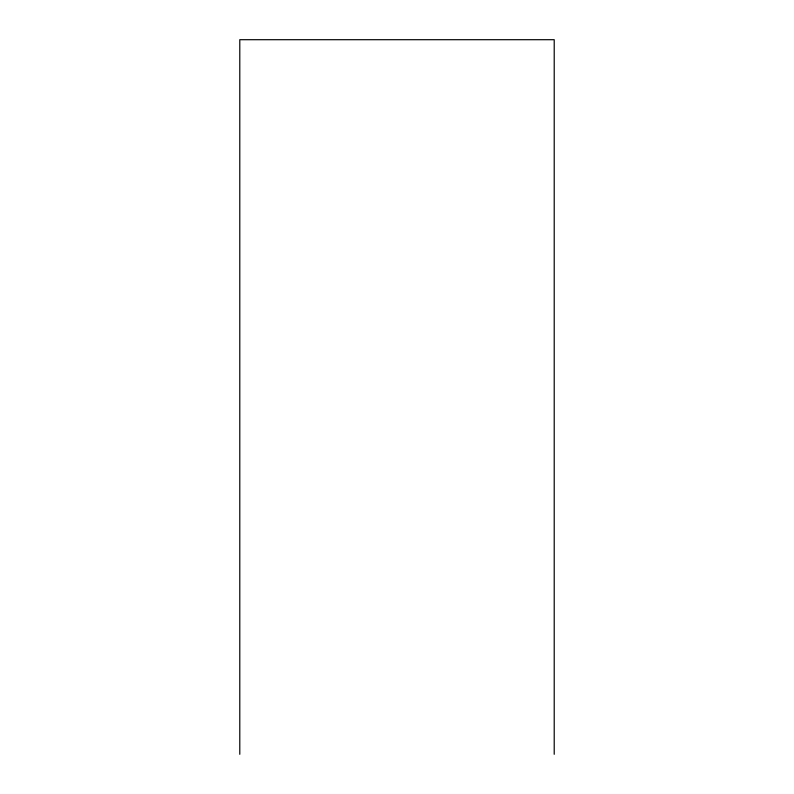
<?xml version="1.0" encoding="UTF-8"?>
<svg xmlns="http://www.w3.org/2000/svg" width="794" height="794" viewBox="0 0 794 794"><rect width="100%" height="100%" fill="white"/><g stroke="black" fill="none" stroke-linecap="round" stroke-linejoin="round"><path stroke-width="1.19" d="M554.212 754.3L554.212 39.7L239.788 39.7L239.788 754.3"/></g></svg>
